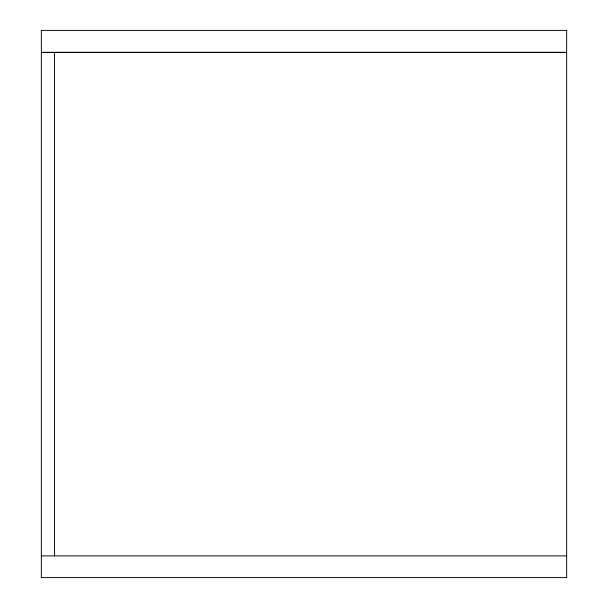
<?xml version="1.0" encoding="UTF-8"?>
<svg xmlns="http://www.w3.org/2000/svg" width="608" height="608" viewBox="0 0 608 608"><rect width="100%" height="100%" fill="white"/><g stroke="black" fill="none" stroke-linecap="round" stroke-linejoin="round"><path stroke-width="0.91" d="M41.344 555.894L566.656 555.894M54.477 52.47L54.477 555.894M566.656 30.4L41.344 30.4L41.344 52.288L566.656 52.288L566.656 30.4M566.656 52.47L41.344 52.47L41.344 577.6L566.656 577.6L566.656 52.47"/></g></svg>
